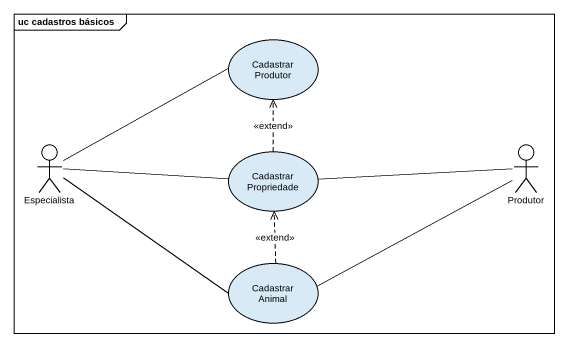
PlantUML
@startuml
mainframe uc cadastros básicos
usecase "Cadastrar Produtor" as Cadastrar_Produtor
actor Especialista
usecase "Cadastrar Propriedade" as Cadastrar_Propriedade
actor Produtor
usecase "Cadastrar Animal" as Cadastrar_Animal
Especialista -right- Cadastrar_Produtor
Especialista -right- Cadastrar_Propriedade
Especialista -right- Cadastrar_Animal
Cadastrar_Propriedade .up.> Cadastrar_Produtor : <<extend>>
Produtor -left- Cadastrar_Propriedade
Produtor -left- Cadastrar_Animal
Cadastrar_Animal .up.> Cadastrar_Propriedade : <<extend>>
@enduml
